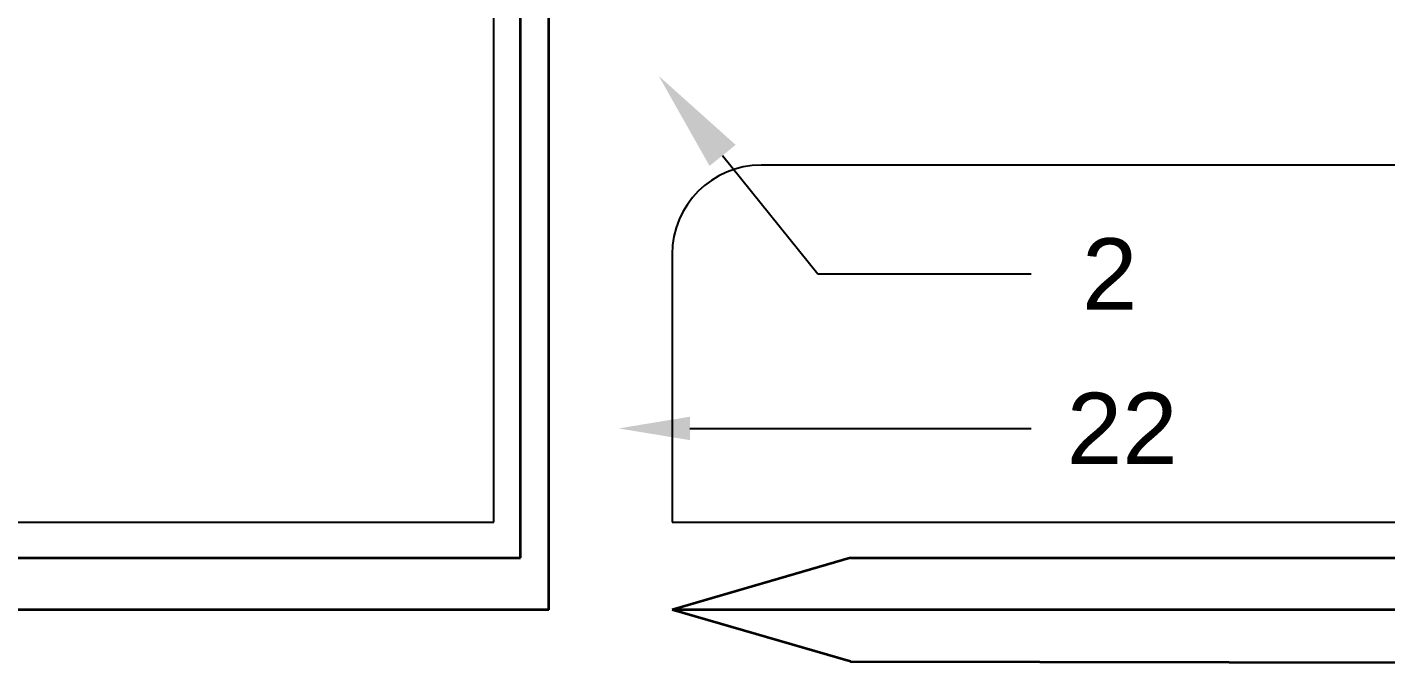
# Model space of a CAD drawing. Header units: millimetres. Extents: x 1256 to 2931, y 3298 to 3694.
# Drawn here: x 2043.5 to 2119.6, y 3398.2 to 3434 of the extents above; entities that cross this region are included whole.
import ezdxf
from ezdxf import colors
from ezdxf.entities.mleader import LeaderData, LeaderLine
from ezdxf.math import Vec2, Vec3

# ---------------------------------------------------------------- set-up
doc = ezdxf.new("R2010")
doc.units = ezdxf.units.MM
for name, color, linetype, lineweight in [('At. Client', 1, 'Continuous', 35), ('Canales', 250, 'Continuous', 25), ('Comptabilitat', 1, 'Continuous', 35), ('Directrius', 1, 'Continuous', 35), ('R+D+I', 1, 'Continuous', 35), ('Recepció', 1, 'Continuous', 35)]:
    doc.layers.add(name, color=color, linetype=linetype, lineweight=lineweight)
doc.styles.get("Standard").update_dxf_attribs({"font": 'Arial.ttf'})

msp = doc.modelspace()

# ---------------------------------------------------------------- linework, layer by layer
at = {"layer": 'At. Client'}
for p, q in [((2089.604, 3404.239), (2079.604, 3401.328)), ((2089.604, 3404.239), (2194.104, 3404.239)), ((2181.422, 3401.328), (2079.604, 3401.328))]:
    msp.add_line(p, q, dxfattribs=at)
at = {"layer": 'Canales'}
for p, q in [((2069.604, 3406.239), (2069.604, 3446.239)), ((2154.604, 3426.239), (2084.604, 3426.239)), ((2079.604, 3421.239), (2079.604, 3406.239)), ((2022.104, 3406.239), (2067.104, 3406.239)), ((2067.104, 3406.239), (2069.604, 3406.239)), ((2079.604, 3406.239), (2082.104, 3406.239)), ((2082.104, 3406.239), (2192.104, 3406.239))]:
    msp.add_line(p, q, dxfattribs=at)
msp.add_arc((2084.604, 3421.239), 5, 90, 180, dxfattribs=at)
at = {"layer": 'Comptabilitat'}
for q in [(2072.697, 3446.239), (2009.504, 3401.328)]:
    msp.add_line((2072.697, 3401.328), q, dxfattribs=at)
at = {"layer": 'R+D+I'}
for q in [(2079.604, 3401.328), (2199.104, 3398.239)]:
    msp.add_line((2089.604, 3398.417), q, dxfattribs=at)
at = {"layer": 'Recepció'}
for p, q in [((2071.104, 3404.239), (2071.104, 3446.239)), ((2014.704, 3404.239), (2059.604, 3404.239)), ((2059.604, 3404.239), (2071.104, 3404.239))]:
    msp.add_line(p, q, dxfattribs=at)

# ---------------------------------------------------------------- leaders
at = {"layer": 'Directrius'}
ml = msp.add_multileader_mtext('Standard', dxfattribs=at)
ml.set_content('2', color=256)
ml.set_leader_properties()
ml.build(insert=Vec2(0, 0))
ml.multileader.update_dxf_attribs({"arrow_head_size": 5.714, "scale": 1.428571})
ctx = ml.context
ctx.base_point, ctx.scale, ctx.arrow_head_size, ctx.landing_gap_size, ctx.plane_origin = Vec3(2099.726, 3420.14), 1.428571, 5.714, 2.857, Vec3(2078.854, 3431.239)
notes = []
notes.append((ctx, [(0, (1, 1, 0), (2087.779, 3420.14), (1, 0), 11.947, [(0, [(2078.854, 3431.239)], 0, [])])]))
ctx.mtext.insert, ctx.mtext.flow_direction = Vec3(2102.583, 3422.14), 5
ml = msp.add_multileader_mtext('Standard', dxfattribs=at)
ml.set_content('22', color=256)
ml.set_leader_properties()
ml.build(insert=Vec2(0, 0))
ctx = ml.context
ctx.base_point, ctx.plane_origin = Vec3(2099.726, 3411.486), Vec3(2076.604, 3411.486)
notes.append((ctx, [(0, (1, 1, 0), (2091.726, 3411.486), (1, 0), 8, [(0, [(2076.604, 3411.486), (2090.701, 3411.486)], 0, [])])]))
ctx.mtext.insert, ctx.mtext.flow_direction = Vec3(2101.726, 3413.486), 5
for ctx, leaders in notes:
    for number, flags, end, landing, length, lines in leaders:
        leader = LeaderData()
        leader.index, (leader.has_last_leader_line, leader.has_dogleg_vector, leader.attachment_direction) = number, flags
        leader.last_leader_point, leader.dogleg_vector, leader.dogleg_length = Vec3(end), Vec3(landing), length
        for number, points, colour, breaks in lines:
            line = LeaderLine()
            line.index, line.vertices, line.color, line.breaks = number, Vec3.list(points), colors.encode_raw_color(colour), breaks
            leader.lines.append(line)
        ctx.leaders.append(leader)

doc.saveas('drawing.dxf')
